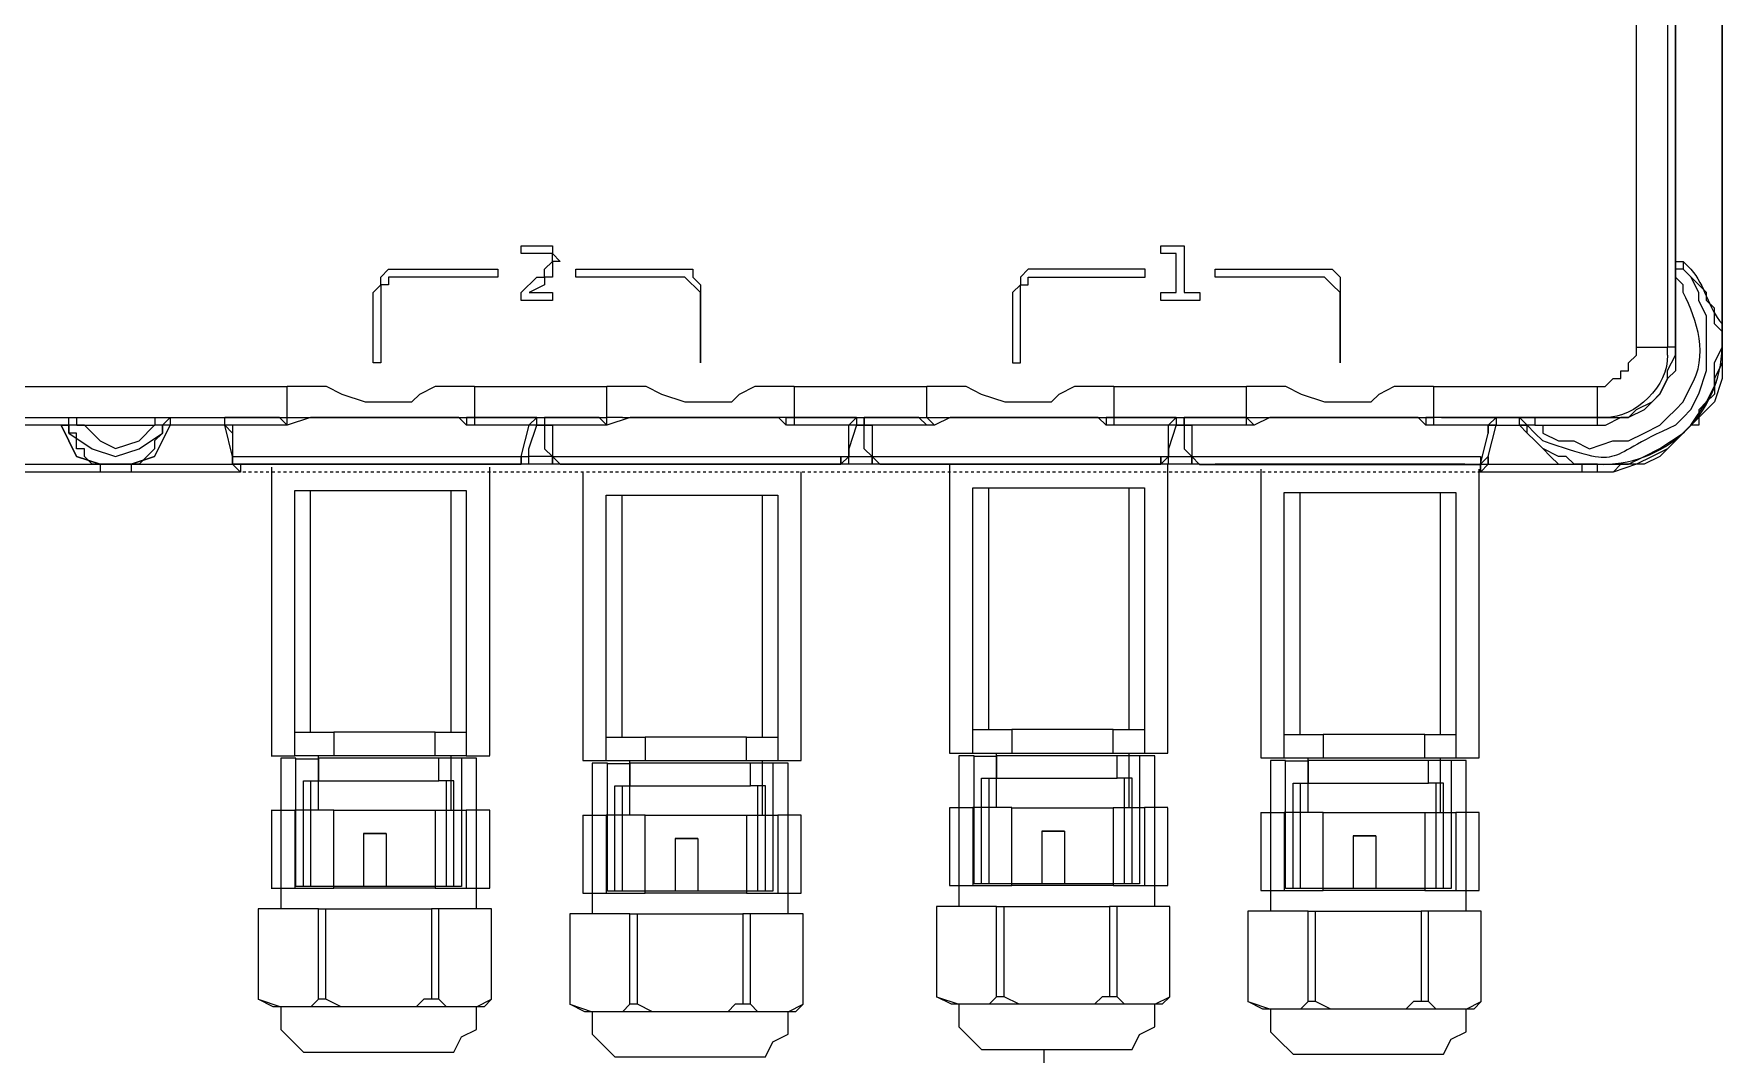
# Model space of a CAD drawing. Header units: millimetres. Extents: x 3165 to 8716, y -1118 to 2802.
# Drawn here: x 5856.6 to 5914.6, y 1588.2 to 1623.3 of the extents above; entities that cross this region are included whole.
import ezdxf

# ---------------------------------------------------------------- set-up
doc = ezdxf.new("R2010")
doc.units = ezdxf.units.MM
doc.linetypes.add('PDF_IMPORT', pattern=[1, 0.8, -0.2])
doc.layers.add('PDF_Geometry', color=7, linetype='Continuous', true_color=0x1f1916)

msp = doc.modelspace()

# ---------------------------------------------------------------- linework, layer by layer
for p, q in [((5865.597, 1598.373), (5866.381, 1598.373)), ((5876.288, 1598.206), (5877.072, 1598.206)), ((5888.876, 1598.463), (5889.66, 1598.463)), ((5899.567, 1598.296), (5900.352, 1598.296)), ((5891.29, 1554.918), (5891.29, 1588.395))]:
    msp.add_line(p, q)
at = {"layer": 'PDF_Geometry', "color": 0, "lineweight": 15}
for points in [[(5914.566, 1613.296), (5914.566, 1613.028), (5914.566, 1612.493), (5914.566, 1694.691, 0.342623), (5910.283, 1698.975), (5910.551, 1698.975)], [(5914.566, 1655.868), (5914.566, 1613.031), (5914.566, 1612.496), (5914.566, 1611.961), (5914.298, 1611.424), (5914.298, 1610.889), (5914.03, 1610.621), (5913.763, 1610.353), (5913.763, 1609.818), (5913.495, 1609.818), (5912.423, 1608.747), (5911.888, 1608.48), (5911.085, 1608.48), (5910.818, 1608.212), (5910.282, 1608.212), (5910.282, 1608.48, 0.420162), (5914.566, 1612.494), (5914.566, 1611.423), (5914.298, 1610.62), (5912.692, 1609.013), (5912.157, 1608.745), (5911.62, 1608.478), (5910.818, 1608.21), (5910.282, 1608.21)]]:
    msp.add_lwpolyline(points, format="xyb", dxfattribs=at)
for points in [[(5904.661, 1611.154), (5910.282, 1611.154), (5910.55, 1611.154), (5910.818, 1611.422), (5911.085, 1611.422), (5911.085, 1611.69), (5911.353, 1611.69), (5911.353, 1611.958), (5911.62, 1612.225), (5911.62, 1612.493), (5911.62, 1694.69)], [(5912.686, 1694.689), (5912.686, 1612.492)], [(5914.565, 1613.028), (5914.565, 1655.867)], [(5913.227, 1654.797), (5912.96, 1654.797), (5912.96, 1654.53), (5912.96, 1615.439)], [(5912.961, 1612.761), (5912.961, 1612.493), (5912.961, 1614.903), (5912.961, 1615.438), (5912.961, 1654.529), (5912.961, 1655.064), (5912.961, 1655.332)], [(5896.629, 1614.37), (5896.629, 1614.102), (5895.291, 1614.102), (5895.291, 1614.37), (5895.826, 1614.37), (5895.826, 1615.708), (5895.291, 1615.708), (5895.291, 1615.977), (5896.094, 1615.977), (5896.094, 1614.37)], [(5912.958, 1609.819), (5913.225, 1610.087), (5913.493, 1610.354), (5913.762, 1610.891), (5914.028, 1611.694), (5914.028, 1613.568), (5913.762, 1614.103), (5913.762, 1614.372), (5913.493, 1614.907), (5913.225, 1615.175), (5912.958, 1615.175), (5912.958, 1615.442), (5912.958, 1615.175), (5912.958, 1614.907)], [(5912.958, 1615.442), (5912.958, 1615.175)], [(5912.96, 1615.438), (5913.227, 1615.438)], [(5913.495, 1615.171), (5913.227, 1615.438), (5913.227, 1615.171)], [(5910.282, 1608.212), (5910.282, 1608.48), (5911.353, 1608.48), (5911.888, 1608.747), (5912.423, 1609.015), (5913.227, 1609.55), (5913.495, 1609.818), (5914.03, 1610.621), (5914.298, 1611.156), (5914.298, 1611.961), (5914.566, 1612.496), (5914.566, 1613.031), (5914.298, 1613.299), (5914.298, 1613.834), (5914.03, 1614.102), (5914.03, 1614.37), (5913.227, 1615.173)], [(5913.225, 1614.369), (5913.225, 1614.636), (5912.958, 1614.904)], [(5912.961, 1614.903), (5912.961, 1614.368)], [(5896.094, 1614.369), (5896.629, 1614.369)], [(5910.282, 1610.087), (5911.353, 1610.087), (5911.62, 1610.354), (5912.157, 1610.622), (5912.423, 1610.891), (5912.692, 1611.426), (5912.692, 1611.694), (5912.96, 1612.229), (5912.96, 1612.497), (5912.692, 1612.497)], [(5912.961, 1612.493), (5912.961, 1611.69), (5912.693, 1611.422), (5912.425, 1610.887), (5912.158, 1610.618), (5911.89, 1610.35), (5911.355, 1610.083), (5911.086, 1610.083), (5910.551, 1609.815), (5910.283, 1609.815), (5910.283, 1610.083)], [(5912.688, 1612.224), (5912.688, 1612.492), (5911.616, 1612.492)], [(5853.527, 1611.154), (5865.307, 1611.154)], [(5865.307, 1610.086), (5865.307, 1611.156), (5866.645, 1611.156), (5867.18, 1610.889), (5867.983, 1610.621), (5869.59, 1610.621), (5869.858, 1610.889), (5870.393, 1611.156), (5871.731, 1611.156), (5871.731, 1610.086)], [(5871.731, 1611.154), (5876.283, 1611.154)], [(5876.819, 1610.086), (5876.283, 1610.086), (5876.283, 1611.156), (5877.622, 1611.156), (5878.157, 1610.889), (5878.96, 1610.621), (5880.566, 1610.621), (5880.835, 1610.889), (5881.37, 1611.156), (5882.708, 1611.156), (5882.708, 1610.086), (5882.173, 1610.086), (5882.44, 1609.818), (5882.44, 1610.086), (5882.708, 1610.086)], [(5882.708, 1611.154), (5887.259, 1611.154)], [(5887.259, 1610.086), (5887.259, 1611.156), (5888.597, 1611.156), (5889.133, 1610.889), (5889.937, 1610.621), (5891.543, 1610.621), (5891.81, 1610.889), (5892.346, 1611.156), (5893.684, 1611.156), (5893.684, 1610.086)], [(5893.684, 1611.154), (5898.235, 1611.154)], [(5898.235, 1610.086), (5898.235, 1611.156), (5899.574, 1611.156), (5900.109, 1610.889), (5900.912, 1610.621), (5902.518, 1610.621), (5902.786, 1610.889), (5903.321, 1611.156), (5904.661, 1611.156), (5904.661, 1610.086)], [(5910.278, 1611.152), (5910.278, 1610.082), (5904.924, 1610.082), (5904.657, 1610.082)], [(5908.139, 1609.817), (5908.407, 1609.817), (5908.407, 1609.548), (5908.942, 1609.282), (5909.477, 1609.282), (5910.014, 1609.013), (5910.817, 1609.282), (5911.352, 1609.282), (5911.887, 1609.548), (5912.422, 1609.817), (5912.69, 1610.085), (5912.958, 1610.352), (5913.225, 1610.62), (5913.493, 1611.155)], [(5853.523, 1610.083), (5853.791, 1610.083), (5865.035, 1610.083), (5865.303, 1610.083)], [(5855.669, 1610.085), (5857.811, 1610.085), (5858.078, 1610.085), (5858.346, 1610.085)], [(5857.813, 1609.817), (5857.544, 1609.817), (5855.67, 1609.817), (5855.67, 1610.085)], [(5858.078, 1609.817), (5857.811, 1609.817), (5857.811, 1609.548), (5858.614, 1609.013), (5859.416, 1608.745), (5860.22, 1609.013), (5861.023, 1609.548), (5860.756, 1609.282), (5860.756, 1609.013), (5860.488, 1608.745), (5860.22, 1608.478), (5858.614, 1608.478), (5858.346, 1608.745), (5858.346, 1609.013), (5858.078, 1609.013), (5858.078, 1609.548), (5857.811, 1609.548), (5857.811, 1609.817), (5857.543, 1609.817), (5857.811, 1609.817), (5857.811, 1610.085)], [(5857.543, 1609.817), (5858.078, 1608.745), (5858.881, 1608.478), (5858.078, 1608.745), (5857.543, 1609.817), (5858.078, 1608.745), (5858.881, 1608.478), (5858.078, 1608.745), (5857.543, 1609.817), (5858.078, 1608.745), (5858.881, 1608.478), (5858.078, 1608.745), (5857.543, 1609.817), (5858.078, 1608.745), (5858.881, 1608.478), (5858.078, 1608.745), (5857.543, 1609.817), (5858.078, 1608.745), (5858.881, 1608.478), (5858.078, 1608.745), (5857.543, 1609.817), (5858.078, 1608.745), (5858.881, 1608.478), (5858.078, 1608.745), (5857.543, 1609.817), (5858.078, 1608.745), (5858.881, 1608.478), (5858.078, 1608.745), (5857.543, 1609.817), (5858.078, 1608.745), (5858.881, 1608.478), (5858.078, 1608.745), (5857.543, 1609.817), (5858.078, 1608.745), (5858.881, 1608.478), (5858.078, 1608.745), (5857.543, 1609.817), (5858.078, 1608.745), (5858.881, 1608.478), (5858.078, 1608.745), (5857.543, 1609.817), (5858.078, 1608.745), (5858.881, 1608.478), (5859.953, 1608.478), (5860.756, 1608.745), (5861.291, 1609.817), (5860.756, 1608.745), (5859.953, 1608.478), (5860.756, 1608.745), (5861.291, 1609.817), (5860.756, 1608.745), (5859.953, 1608.478), (5860.756, 1608.745), (5861.291, 1609.817), (5860.756, 1608.745), (5859.953, 1608.478), (5860.756, 1608.745), (5861.291, 1609.817), (5860.756, 1608.745), (5859.953, 1608.478), (5860.756, 1608.745), (5861.291, 1609.817), (5860.756, 1608.745), (5859.953, 1608.478), (5860.756, 1608.745), (5861.291, 1609.817), (5860.756, 1608.745), (5859.953, 1608.478), (5860.756, 1608.745), (5861.291, 1609.817), (5860.756, 1608.745), (5859.953, 1608.478), (5860.756, 1608.745), (5861.291, 1609.817), (5860.756, 1608.745), (5859.953, 1608.478), (5860.756, 1608.745), (5861.291, 1609.817), (5860.756, 1608.745), (5859.953, 1608.478), (5860.756, 1608.745), (5861.291, 1609.817), (5860.756, 1608.745), (5859.953, 1608.478), (5860.756, 1608.745), (5861.291, 1609.817), (5861.023, 1609.817), (5861.023, 1609.548), (5861.023, 1609.817), (5860.756, 1609.817)], [(5858.346, 1609.819), (5858.078, 1609.819), (5857.811, 1609.819), (5857.811, 1610.087)], [(5858.617, 1609.814), (5858.349, 1609.814), (5858.081, 1609.814), (5858.081, 1610.082)], [(5858.346, 1609.818), (5858.881, 1609.283), (5859.416, 1609.015), (5860.22, 1609.283), (5860.756, 1609.818)], [(5860.759, 1610.082), (5860.759, 1609.814), (5860.222, 1609.814)], [(5860.488, 1610.085), (5860.756, 1610.085)], [(5861.291, 1610.087), (5861.023, 1609.819), (5860.756, 1609.819)], [(5860.756, 1610.085), (5861.291, 1610.085)], [(5861.292, 1610.085), (5861.292, 1609.817), (5861.024, 1609.817)], [(5861.291, 1610.085), (5863.165, 1610.085)], [(5863.434, 1609.548), (5863.167, 1609.817), (5861.292, 1609.817)], [(5865.039, 1610.085), (5863.165, 1610.085)], [(5865.039, 1610.085), (5863.165, 1610.085)], [(5865.039, 1610.085), (5863.165, 1610.085)], [(5865.039, 1610.085), (5863.165, 1610.085)], [(5865.039, 1610.085), (5863.165, 1610.085)], [(5865.039, 1610.085), (5863.165, 1610.085)], [(5865.039, 1610.085), (5863.165, 1610.085)], [(5865.039, 1610.085), (5863.165, 1610.085)], [(5865.039, 1610.085), (5863.165, 1610.085)], [(5865.039, 1610.085), (5863.165, 1610.085)], [(5865.039, 1610.085), (5863.165, 1610.085)], [(5865.039, 1610.085), (5863.165, 1610.085)], [(5865.039, 1610.085), (5863.165, 1610.085)], [(5865.039, 1610.085), (5863.165, 1610.085)], [(5865.039, 1610.085), (5863.165, 1610.085)], [(5865.039, 1610.085), (5863.165, 1610.085)], [(5865.039, 1610.085), (5863.165, 1610.085)], [(5863.701, 1608.478), (5863.432, 1608.478), (5863.701, 1608.478), (5863.432, 1608.478), (5863.701, 1608.478), (5863.432, 1608.478), (5863.701, 1608.478), (5863.432, 1608.478), (5863.701, 1608.478), (5863.432, 1608.478), (5863.701, 1608.478), (5863.432, 1608.478), (5863.701, 1608.478), (5863.432, 1608.478), (5863.701, 1608.478), (5863.432, 1608.478), (5863.701, 1608.478), (5863.432, 1608.478), (5863.701, 1608.478), (5863.432, 1608.478), (5863.701, 1608.478), (5863.432, 1608.478), (5863.432, 1608.745), (5863.165, 1609.817)], [(5863.434, 1609.817), (5863.167, 1609.817), (5863.167, 1610.085)], [(5863.435, 1609.817), (5863.168, 1609.817), (5863.168, 1610.085)], [(5865.308, 1609.818), (5863.434, 1609.818), (5863.434, 1609.55), (5863.434, 1608.48), (5863.434, 1608.747), (5863.702, 1608.747)], [(5865.307, 1609.818), (5865.039, 1610.086)], [(5866.11, 1610.086), (5865.307, 1609.818), (5865.307, 1610.086), (5865.842, 1610.086)], [(5873.072, 1608.747), (5873.339, 1608.747), (5873.607, 1609.818), (5871.732, 1609.818), (5871.466, 1609.818)], [(5871.73, 1610.082), (5871.998, 1610.082), (5876.014, 1610.082), (5876.282, 1610.082)], [(5871.999, 1610.086), (5871.731, 1610.086), (5871.731, 1609.818)], [(5873.874, 1610.085), (5871.999, 1610.085)], [(5873.874, 1610.085), (5871.999, 1610.085)], [(5873.874, 1610.085), (5871.999, 1610.085)], [(5873.874, 1610.085), (5871.999, 1610.085)], [(5873.874, 1610.085), (5871.999, 1610.085)], [(5873.874, 1610.085), (5871.999, 1610.085)], [(5873.874, 1610.085), (5871.999, 1610.085)], [(5873.874, 1610.085), (5871.999, 1610.085)], [(5873.874, 1610.085), (5871.999, 1610.085)], [(5873.874, 1610.085), (5871.999, 1610.085)], [(5873.874, 1610.085), (5871.999, 1610.085)], [(5873.874, 1610.085), (5871.999, 1610.085)], [(5873.874, 1610.085), (5871.999, 1610.085)], [(5873.874, 1610.085), (5871.999, 1610.085)], [(5873.874, 1610.085), (5871.999, 1610.085)], [(5873.874, 1610.085), (5871.999, 1610.085)], [(5873.874, 1610.085), (5871.999, 1610.085)], [(5873.874, 1610.085), (5873.606, 1609.817)], [(5873.874, 1609.817), (5873.606, 1609.817)], [(5873.874, 1609.817), (5873.606, 1609.817)], [(5876.015, 1610.085), (5874.141, 1610.085), (5876.015, 1610.085), (5874.141, 1610.085), (5876.015, 1610.085), (5874.141, 1610.085), (5876.015, 1610.085), (5874.141, 1610.085), (5876.015, 1610.085), (5874.141, 1610.085), (5876.015, 1610.085), (5874.141, 1610.085), (5876.015, 1610.085), (5874.141, 1610.085), (5876.015, 1610.085), (5874.141, 1610.085), (5876.015, 1610.085), (5874.141, 1610.085), (5876.015, 1610.085), (5874.141, 1610.085), (5876.015, 1610.085), (5874.141, 1610.085), (5874.141, 1609.817), (5874.409, 1609.817), (5874.141, 1609.817), (5873.874, 1609.817), (5874.141, 1609.817), (5874.409, 1609.817)], [(5876.285, 1609.818), (5874.41, 1609.818), (5874.41, 1608.747), (5874.678, 1608.747)], [(5876.283, 1609.818), (5876.015, 1610.086)], [(5877.085, 1610.086), (5876.283, 1609.818), (5876.283, 1610.086)], [(5884.047, 1608.747), (5884.315, 1608.747), (5884.584, 1608.747), (5884.584, 1609.818), (5882.709, 1609.818), (5882.441, 1609.818)], [(5882.704, 1610.082), (5882.972, 1610.082), (5886.988, 1610.082), (5887.255, 1610.082)], [(5882.975, 1610.086), (5882.706, 1610.086), (5882.706, 1609.818)], [(5884.849, 1610.085), (5882.976, 1610.085)], [(5884.849, 1610.085), (5882.976, 1610.085)], [(5884.849, 1610.085), (5882.976, 1610.085)], [(5884.849, 1610.085), (5882.976, 1610.085)], [(5884.849, 1610.085), (5882.976, 1610.085)], [(5884.849, 1610.085), (5882.976, 1610.085)], [(5884.849, 1610.085), (5882.976, 1610.085)], [(5884.849, 1610.085), (5882.976, 1610.085)], [(5884.849, 1610.085), (5882.976, 1610.085)], [(5884.849, 1610.085), (5882.976, 1610.085)], [(5884.849, 1610.085), (5882.976, 1610.085)], [(5884.849, 1610.085), (5882.976, 1610.085)], [(5884.849, 1610.085), (5882.976, 1610.085)], [(5884.849, 1610.085), (5884.582, 1609.817)], [(5884.849, 1609.817), (5884.582, 1609.817)], [(5884.849, 1609.817), (5884.582, 1609.817)], [(5884.849, 1609.817), (5884.582, 1609.013), (5884.582, 1608.745)], [(5884.849, 1610.085), (5885.117, 1610.085)], [(5885.386, 1608.745), (5885.117, 1609.013), (5885.117, 1609.817), (5885.386, 1609.817), (5885.117, 1609.817), (5885.117, 1610.085), (5885.117, 1609.817), (5884.849, 1609.817), (5885.117, 1609.817), (5885.386, 1609.817)], [(5884.849, 1610.085), (5884.849, 1609.817)], [(5886.992, 1610.085), (5885.117, 1610.085)], [(5886.992, 1610.085), (5885.117, 1610.085)], [(5886.992, 1610.085), (5885.117, 1610.085)], [(5886.992, 1610.085), (5885.117, 1610.085)], [(5886.992, 1610.085), (5885.117, 1610.085)], [(5886.992, 1610.085), (5885.117, 1610.085)], [(5886.992, 1610.085), (5885.117, 1610.085)], [(5886.992, 1610.085), (5885.117, 1610.085)], [(5886.992, 1610.085), (5885.117, 1610.085)], [(5886.992, 1610.085), (5885.117, 1610.085)], [(5886.992, 1610.085), (5885.117, 1610.085)], [(5886.992, 1610.085), (5885.117, 1610.085)], [(5886.992, 1610.085), (5885.117, 1610.085)], [(5886.992, 1610.085), (5885.117, 1610.085)], [(5886.992, 1610.085), (5885.117, 1610.085)], [(5886.992, 1610.085), (5885.117, 1610.085)], [(5886.992, 1610.085), (5885.117, 1610.085)], [(5887.528, 1609.818), (5887.26, 1609.818), (5885.387, 1609.818), (5885.387, 1608.747), (5885.654, 1608.747)], [(5887.259, 1609.818), (5886.992, 1610.086)], [(5888.062, 1610.086), (5887.527, 1609.818), (5887.259, 1610.086), (5887.795, 1610.086)], [(5895.024, 1608.747), (5895.292, 1608.747), (5895.559, 1608.747), (5895.559, 1609.818), (5893.686, 1609.818), (5893.417, 1609.818)], [(5893.682, 1610.082), (5893.949, 1610.082), (5897.965, 1610.082), (5898.233, 1610.082)], [(5893.95, 1610.086), (5893.683, 1610.086), (5893.683, 1609.818)], [(5895.826, 1610.085), (5893.951, 1610.085)], [(5895.826, 1610.085), (5893.951, 1610.085)], [(5895.826, 1610.085), (5893.951, 1610.085)], [(5895.826, 1610.085), (5893.951, 1610.085)], [(5895.826, 1610.085), (5893.951, 1610.085)], [(5895.826, 1610.085), (5893.951, 1610.085)], [(5895.826, 1610.085), (5893.951, 1610.085)], [(5895.826, 1610.085), (5893.951, 1610.085)], [(5895.826, 1610.085), (5893.951, 1610.085)], [(5895.826, 1610.085), (5893.951, 1610.085)], [(5895.826, 1610.085), (5893.951, 1610.085)], [(5895.826, 1610.085), (5893.951, 1610.085)], [(5895.826, 1610.085), (5893.951, 1610.085)], [(5895.826, 1610.085), (5893.951, 1610.085)], [(5895.826, 1610.085), (5893.951, 1610.085)], [(5895.826, 1610.085), (5893.951, 1610.085)], [(5895.826, 1610.085), (5893.951, 1610.085)], [(5895.826, 1610.085), (5895.558, 1609.817)], [(5895.826, 1609.817), (5895.558, 1609.817)], [(5895.826, 1609.817), (5895.558, 1609.817)], [(5895.826, 1609.817), (5895.558, 1609.013), (5895.558, 1608.745)], [(5895.826, 1610.085), (5896.094, 1610.085)], [(5896.361, 1609.817), (5896.094, 1609.817), (5896.361, 1609.817), (5896.094, 1609.817), (5896.094, 1610.085), (5896.094, 1609.817), (5895.826, 1609.817), (5896.094, 1609.817), (5896.094, 1609.013), (5896.361, 1608.745), (5896.361, 1608.478), (5896.361, 1608.745), (5896.361, 1608.478)], [(5895.826, 1610.085), (5895.826, 1609.817)], [(5897.967, 1610.085), (5896.094, 1610.085)], [(5897.967, 1610.085), (5896.094, 1610.085)], [(5897.967, 1610.085), (5896.094, 1610.085)], [(5897.967, 1610.085), (5896.094, 1610.085)], [(5897.967, 1610.085), (5896.094, 1610.085)], [(5897.967, 1610.085), (5896.094, 1610.085)], [(5897.967, 1610.085), (5896.094, 1610.085)], [(5897.967, 1610.085), (5896.094, 1610.085)], [(5897.967, 1610.085), (5896.094, 1610.085)], [(5897.967, 1610.085), (5896.094, 1610.085)], [(5897.967, 1610.085), (5896.094, 1610.085)], [(5897.967, 1610.085), (5896.094, 1610.085)], [(5897.967, 1610.085), (5896.094, 1610.085)], [(5897.967, 1610.085), (5896.094, 1610.085)], [(5897.967, 1610.085), (5896.094, 1610.085)], [(5897.967, 1610.085), (5896.094, 1610.085)], [(5897.967, 1610.085), (5896.094, 1610.085)], [(5898.505, 1609.818), (5898.237, 1609.818), (5896.362, 1609.818), (5896.362, 1608.747), (5896.63, 1608.747)], [(5898.235, 1609.818), (5898.235, 1610.086), (5897.967, 1610.086)], [(5899.039, 1610.086), (5898.504, 1609.818), (5898.235, 1610.086), (5898.77, 1610.086)], [(5906, 1608.747), (5906.267, 1608.747), (5906.267, 1608.48), (5906.535, 1609.55), (5906.535, 1609.818), (5904.662, 1609.818), (5904.394, 1609.818)], [(5904.926, 1610.086), (5904.66, 1610.086), (5904.66, 1609.818)], [(5904.928, 1610.089), (5906.802, 1610.089), (5904.928, 1610.089), (5906.802, 1610.089), (5904.928, 1610.089), (5906.802, 1610.089), (5904.928, 1610.089), (5906.802, 1610.089), (5904.928, 1610.089), (5906.802, 1610.089), (5904.928, 1610.089), (5906.802, 1610.089), (5904.928, 1610.089), (5906.802, 1610.089), (5904.928, 1610.089), (5906.802, 1610.089), (5904.928, 1610.089), (5906.802, 1610.089), (5904.928, 1610.089), (5906.802, 1610.089), (5904.928, 1610.089), (5906.802, 1610.089), (5907.606, 1610.089), (5908.141, 1610.089), (5910.282, 1610.089)], [(5906.802, 1610.085), (5906.534, 1609.817), (5906.802, 1609.817), (5906.534, 1609.817), (5906.534, 1609.548)], [(5906.534, 1608.478), (5906.534, 1608.745), (5906.802, 1609.817)], [(5906.804, 1610.085), (5906.804, 1609.817), (5907.607, 1609.817), (5907.607, 1610.085)], [(5907.871, 1609.819), (5907.604, 1610.087)], [(5907.604, 1609.819), (5907.871, 1609.819), (5907.604, 1609.819)], [(5908.139, 1609.819), (5907.871, 1609.819), (5908.139, 1609.551), (5908.407, 1609.284)], [(5910.283, 1609.815), (5908.142, 1609.815), (5908.142, 1610.083)], [(5910.546, 1610.082), (5910.278, 1610.082)], [(5863.699, 1608.478), (5863.699, 1608.21), (5859.951, 1608.21), (5858.88, 1608.21), (5855.132, 1608.21), (5855.132, 1608.478)], [(5855.67, 1608.745), (5855.403, 1608.478), (5858.883, 1608.478)], [(5858.883, 1608.48), (5858.883, 1608.212)], [(5859.953, 1608.478), (5863.432, 1608.478)], [(5859.954, 1608.48), (5859.954, 1608.212)], [(5863.432, 1608.745), (5863.432, 1608.478)], [(5863.432, 1608.745), (5863.432, 1608.478)], [(5863.432, 1608.745), (5863.432, 1608.478)], [(5863.432, 1608.745), (5863.432, 1608.478)], [(5863.432, 1608.745), (5863.432, 1608.478)], [(5863.432, 1608.745), (5863.432, 1608.478)], [(5863.432, 1608.745), (5863.432, 1608.478)], [(5863.432, 1608.745), (5863.432, 1608.478)], [(5863.432, 1608.745), (5863.432, 1608.478)], [(5863.432, 1608.745), (5863.432, 1608.478)], [(5863.432, 1608.745), (5863.432, 1608.478)], [(5863.432, 1608.745), (5863.432, 1608.478)], [(5863.432, 1608.745), (5863.432, 1608.478)], [(5863.432, 1608.745), (5863.432, 1608.478)], [(5863.432, 1608.745), (5863.432, 1608.478)], [(5863.432, 1608.745), (5863.432, 1608.478)], [(5863.432, 1608.745), (5863.432, 1608.478)], [(5863.432, 1608.745), (5863.432, 1608.478)], [(5863.432, 1608.745), (5863.432, 1608.478)], [(5863.432, 1608.745), (5863.432, 1608.478)], [(5863.432, 1608.478), (5863.701, 1608.478)], [(5863.432, 1608.478), (5863.701, 1608.478), (5863.701, 1608.21)], [(5863.434, 1608.478), (5863.434, 1608.745)], [(5863.702, 1608.212), (5863.434, 1608.48)], [(5873.338, 1608.478), (5863.701, 1608.478)], [(5873.338, 1608.478), (5863.701, 1608.478)], [(5873.338, 1608.478), (5863.701, 1608.478)], [(5873.338, 1608.478), (5863.701, 1608.478)], [(5873.338, 1608.478), (5863.701, 1608.478)], [(5873.338, 1608.478), (5863.701, 1608.478)], [(5873.338, 1608.478), (5863.701, 1608.478)], [(5873.338, 1608.478), (5863.701, 1608.478)], [(5873.338, 1608.478), (5863.701, 1608.478)], [(5873.338, 1608.478), (5863.701, 1608.478)], [(5873.338, 1608.478), (5863.701, 1608.478)], [(5873.338, 1608.478), (5863.701, 1608.478)], [(5873.338, 1608.478), (5863.701, 1608.478)], [(5873.338, 1608.478), (5863.701, 1608.478)], [(5873.338, 1608.478), (5863.701, 1608.478)], [(5873.338, 1608.478), (5863.701, 1608.478)], [(5873.338, 1608.478), (5863.701, 1608.478)], [(5864.236, 1608.478), (5864.771, 1608.478)], [(5864.236, 1608.478), (5864.771, 1608.478)], [(5864.236, 1608.478), (5864.771, 1608.478)], [(5864.236, 1608.478), (5864.771, 1608.478)], [(5864.236, 1608.478), (5864.771, 1608.478)], [(5864.236, 1608.478), (5864.771, 1608.478)], [(5864.236, 1608.478), (5864.771, 1608.478)], [(5864.236, 1608.478), (5864.771, 1608.478)], [(5864.236, 1608.478), (5864.771, 1608.478)], [(5864.236, 1608.478), (5864.771, 1608.478)], [(5864.236, 1608.478), (5864.771, 1608.478)], [(5864.236, 1608.478), (5864.771, 1608.478)], [(5864.236, 1608.478), (5864.771, 1608.478)], [(5864.236, 1608.478), (5864.771, 1608.478)], [(5864.236, 1608.478), (5864.771, 1608.478)], [(5864.236, 1608.478), (5864.771, 1608.478)], [(5864.236, 1608.478), (5864.771, 1608.478)], [(5872.803, 1608.478), (5864.236, 1608.478)], [(5872.803, 1608.478), (5864.236, 1608.478)], [(5872.803, 1608.478), (5864.236, 1608.478)], [(5872.803, 1608.478), (5864.236, 1608.478)], [(5872.803, 1608.478), (5864.236, 1608.478)], [(5872.803, 1608.478), (5864.236, 1608.478)], [(5872.803, 1608.478), (5864.236, 1608.478)], [(5872.803, 1608.478), (5864.236, 1608.478)], [(5872.803, 1608.478), (5864.236, 1608.478)], [(5872.803, 1608.478), (5864.236, 1608.478)], [(5872.803, 1608.478), (5864.236, 1608.478)], [(5872.803, 1608.478), (5864.236, 1608.478)], [(5872.803, 1608.478), (5864.236, 1608.478)], [(5872.803, 1608.478), (5864.236, 1608.478)], [(5872.803, 1608.478), (5864.236, 1608.478)], [(5872.803, 1608.478), (5864.236, 1608.478)], [(5872.803, 1608.478), (5864.236, 1608.478)], [(5872.803, 1608.478), (5864.236, 1608.478)], [(5872.803, 1608.478), (5864.236, 1608.478)], [(5872.803, 1608.478), (5864.236, 1608.478)], [(5872.803, 1608.478), (5864.236, 1608.478)], [(5872.268, 1608.478), (5872.803, 1608.478)], [(5872.268, 1608.478), (5872.803, 1608.478)], [(5872.268, 1608.478), (5872.803, 1608.478)], [(5872.268, 1608.478), (5872.803, 1608.478)], [(5872.268, 1608.478), (5872.803, 1608.478)], [(5872.268, 1608.478), (5872.803, 1608.478)], [(5872.268, 1608.478), (5872.803, 1608.478)], [(5872.268, 1608.478), (5872.803, 1608.478)], [(5872.268, 1608.478), (5872.803, 1608.478)], [(5872.268, 1608.478), (5872.803, 1608.478)], [(5872.268, 1608.478), (5872.803, 1608.478)], [(5872.268, 1608.478), (5872.803, 1608.478)], [(5872.268, 1608.478), (5872.803, 1608.478)], [(5872.268, 1608.478), (5872.803, 1608.478)], [(5872.268, 1608.478), (5872.803, 1608.478)], [(5872.268, 1608.478), (5872.803, 1608.478)], [(5872.268, 1608.478), (5872.803, 1608.478)], [(5872.268, 1608.478), (5872.803, 1608.478)], [(5872.268, 1608.478), (5872.803, 1608.478)], [(5872.268, 1608.478), (5872.803, 1608.478)], [(5872.268, 1608.478), (5872.803, 1608.478)], [(5874.676, 1608.478), (5874.408, 1608.478), (5873.604, 1608.478), (5873.336, 1608.478)], [(5873.338, 1608.478), (5873.338, 1608.745)], [(5873.338, 1608.745), (5873.338, 1608.478), (5873.338, 1608.745), (5873.606, 1608.745)], [(5873.606, 1608.478), (5873.606, 1608.745)], [(5874.409, 1608.745), (5874.677, 1608.478)], [(5874.409, 1608.478), (5874.409, 1608.745), (5874.409, 1608.478), (5874.409, 1608.745)], [(5884.314, 1608.478), (5874.677, 1608.478)], [(5884.314, 1608.478), (5874.677, 1608.478)], [(5884.314, 1608.478), (5874.677, 1608.478)], [(5884.314, 1608.478), (5874.677, 1608.478)], [(5884.314, 1608.478), (5874.677, 1608.478)], [(5884.314, 1608.478), (5874.677, 1608.478)], [(5884.314, 1608.478), (5874.677, 1608.478)], [(5884.314, 1608.478), (5874.677, 1608.478)], [(5884.314, 1608.478), (5874.677, 1608.478)], [(5884.314, 1608.478), (5874.677, 1608.478)], [(5884.314, 1608.478), (5874.677, 1608.478)], [(5884.314, 1608.478), (5874.677, 1608.478)], [(5884.314, 1608.478), (5874.677, 1608.478)], [(5884.314, 1608.478), (5874.677, 1608.478)], [(5884.314, 1608.478), (5874.677, 1608.478)], [(5884.314, 1608.478), (5874.677, 1608.478)], [(5884.314, 1608.478), (5874.677, 1608.478)], [(5885.651, 1608.478), (5885.384, 1608.478), (5884.581, 1608.478), (5884.313, 1608.478)], [(5884.314, 1608.478), (5884.314, 1608.745)], [(5884.314, 1608.745), (5884.314, 1608.478), (5884.582, 1608.745)], [(5884.582, 1608.478), (5884.582, 1608.745)], [(5884.584, 1608.745), (5885.387, 1608.745)], [(5885.386, 1608.745), (5885.652, 1608.478)], [(5885.386, 1608.478), (5885.386, 1608.745), (5885.386, 1608.478), (5885.386, 1608.745)], [(5895.291, 1608.478), (5885.652, 1608.478)], [(5895.291, 1608.478), (5885.652, 1608.478)], [(5895.291, 1608.478), (5885.652, 1608.478)], [(5895.291, 1608.478), (5885.652, 1608.478)], [(5895.291, 1608.478), (5885.652, 1608.478)], [(5895.291, 1608.478), (5885.652, 1608.478)], [(5895.291, 1608.478), (5885.652, 1608.478)], [(5895.291, 1608.478), (5885.652, 1608.478)], [(5895.291, 1608.478), (5885.652, 1608.478)], [(5895.291, 1608.478), (5885.652, 1608.478)], [(5895.291, 1608.478), (5885.652, 1608.478)], [(5895.291, 1608.478), (5885.652, 1608.478)], [(5895.291, 1608.478), (5885.652, 1608.478)], [(5895.291, 1608.478), (5885.652, 1608.478)], [(5895.291, 1608.478), (5885.652, 1608.478)], [(5895.291, 1608.478), (5885.652, 1608.478)], [(5895.291, 1608.478), (5885.652, 1608.478)], [(5888.042, 1608.474), (5888.042, 1598.568)], [(5896.628, 1608.478), (5896.359, 1608.478), (5895.556, 1608.478), (5895.289, 1608.478)], [(5895.291, 1608.478), (5895.291, 1608.745)], [(5895.291, 1608.745), (5895.291, 1608.478), (5895.558, 1608.745)], [(5895.537, 1598.568), (5895.537, 1608.474)], [(5895.558, 1608.478), (5895.558, 1608.745)], [(5895.558, 1608.745), (5896.361, 1608.745)], [(5896.355, 1608.744), (5896.624, 1608.477)], [(5906.261, 1608.477), (5896.624, 1608.477)], [(5906.261, 1608.477), (5896.624, 1608.477)], [(5906.261, 1608.477), (5896.624, 1608.477)], [(5906.261, 1608.477), (5896.624, 1608.477)], [(5906.261, 1608.477), (5896.624, 1608.477)], [(5906.261, 1608.477), (5896.624, 1608.477)], [(5906.261, 1608.477), (5896.624, 1608.477)], [(5906.261, 1608.477), (5896.624, 1608.477)], [(5906.261, 1608.477), (5896.624, 1608.477)], [(5906.261, 1608.477), (5896.624, 1608.477)], [(5906.261, 1608.477), (5896.624, 1608.477)], [(5906.261, 1608.477), (5896.624, 1608.477)], [(5906.261, 1608.477), (5896.624, 1608.477)], [(5906.261, 1608.477), (5896.624, 1608.477)], [(5906.261, 1608.477), (5896.624, 1608.477)], [(5906.261, 1608.477), (5896.624, 1608.477)], [(5906.261, 1608.477), (5896.624, 1608.477)], [(5897.163, 1608.478), (5897.699, 1608.478)], [(5897.163, 1608.478), (5897.699, 1608.478)], [(5897.163, 1608.478), (5897.699, 1608.478)], [(5897.163, 1608.478), (5897.699, 1608.478)], [(5897.163, 1608.478), (5897.699, 1608.478)], [(5897.163, 1608.478), (5897.699, 1608.478)], [(5897.163, 1608.478), (5897.699, 1608.478)], [(5897.163, 1608.478), (5897.699, 1608.478)], [(5897.163, 1608.478), (5897.699, 1608.478)], [(5897.163, 1608.478), (5897.699, 1608.478)], [(5897.163, 1608.478), (5897.699, 1608.478)], [(5897.163, 1608.478), (5897.699, 1608.478)], [(5897.163, 1608.478), (5897.699, 1608.478)], [(5897.163, 1608.478), (5897.699, 1608.478)], [(5897.163, 1608.478), (5897.699, 1608.478)], [(5897.163, 1608.478), (5897.699, 1608.478)], [(5897.163, 1608.478), (5897.699, 1608.478)], [(5905.73, 1608.478), (5897.163, 1608.478)], [(5905.73, 1608.478), (5897.163, 1608.478)], [(5905.73, 1608.478), (5897.163, 1608.478)], [(5905.73, 1608.478), (5897.163, 1608.478)], [(5905.73, 1608.478), (5897.163, 1608.478)], [(5905.73, 1608.478), (5897.163, 1608.478)], [(5905.73, 1608.478), (5897.163, 1608.478)], [(5905.73, 1608.478), (5897.163, 1608.478)], [(5905.73, 1608.478), (5897.163, 1608.478)], [(5905.73, 1608.478), (5897.163, 1608.478)], [(5905.73, 1608.478), (5897.163, 1608.478)], [(5905.73, 1608.478), (5897.163, 1608.478)], [(5905.731, 1608.478), (5897.164, 1608.478)], [(5905.731, 1608.478), (5897.164, 1608.478)], [(5905.731, 1608.478), (5897.164, 1608.478)], [(5905.731, 1608.478), (5897.164, 1608.478)], [(5905.731, 1608.478), (5897.164, 1608.478)], [(5905.196, 1608.478), (5905.731, 1608.478)], [(5905.196, 1608.478), (5905.731, 1608.478)], [(5905.196, 1608.478), (5905.731, 1608.478)], [(5905.196, 1608.478), (5905.731, 1608.478)], [(5905.196, 1608.478), (5905.731, 1608.478)], [(5905.196, 1608.478), (5905.731, 1608.478)], [(5905.196, 1608.478), (5905.731, 1608.478)], [(5905.196, 1608.478), (5905.731, 1608.478)], [(5905.196, 1608.478), (5905.731, 1608.478)], [(5905.196, 1608.478), (5905.731, 1608.478)], [(5905.196, 1608.478), (5905.731, 1608.478)], [(5905.196, 1608.478), (5905.731, 1608.478)], [(5905.196, 1608.478), (5905.731, 1608.478)], [(5905.196, 1608.478), (5905.731, 1608.478)], [(5905.196, 1608.478), (5905.731, 1608.478)], [(5905.196, 1608.478), (5905.731, 1608.478)], [(5905.196, 1608.478), (5905.731, 1608.478)], [(5905.196, 1608.478), (5905.731, 1608.478)], [(5905.196, 1608.478), (5905.731, 1608.478)], [(5905.196, 1608.478), (5905.731, 1608.478)], [(5905.196, 1608.478), (5905.731, 1608.478)], [(5906.265, 1608.478), (5906.533, 1608.478), (5906.533, 1608.745), (5906.533, 1608.478), (5906.533, 1608.745), (5906.533, 1608.478), (5906.533, 1608.745), (5906.533, 1608.478), (5906.533, 1608.745), (5906.533, 1608.478), (5906.533, 1608.745), (5906.533, 1608.478), (5906.533, 1608.745), (5906.533, 1608.478), (5906.533, 1608.745), (5906.533, 1608.478), (5906.533, 1608.745), (5906.533, 1608.478), (5906.533, 1608.745), (5906.533, 1608.478), (5909.746, 1608.478)], [(5910.281, 1608.21), (5909.746, 1608.21), (5906.265, 1608.21), (5906.265, 1608.478), (5906.265, 1608.21)], [(5906.534, 1608.745), (5906.266, 1608.478)], [(5906.534, 1608.48), (5906.266, 1608.212)], [(5909.747, 1608.48), (5909.747, 1608.212)], [(5864.763, 1608.384), (5864.763, 1598.478)], [(5872.258, 1598.478), (5872.258, 1608.384)], [(5875.454, 1608.218), (5875.454, 1598.311)], [(5882.95, 1598.311), (5882.95, 1608.218)], [(5898.733, 1608.308), (5898.733, 1598.401)], [(5906.229, 1598.401), (5906.229, 1608.308)], [(5864.761, 1598.477), (5865.564, 1598.477), (5865.564, 1599.28), (5865.564, 1607.581), (5871.454, 1607.581), (5871.454, 1599.28), (5871.454, 1598.477), (5872.257, 1598.477)], [(5866.099, 1607.583), (5866.099, 1599.281)], [(5870.919, 1607.583), (5870.919, 1599.281)], [(5875.453, 1598.31), (5876.256, 1598.31), (5876.256, 1599.113), (5876.256, 1607.415), (5882.145, 1607.415), (5882.145, 1599.113), (5882.145, 1598.31), (5882.948, 1598.31)], [(5876.791, 1607.416), (5876.791, 1599.115)], [(5881.61, 1607.416), (5881.61, 1599.115)], [(5888.041, 1598.566), (5888.844, 1598.566), (5888.844, 1599.37), (5888.844, 1607.671), (5894.733, 1607.671), (5894.733, 1599.37), (5894.733, 1598.566), (5895.536, 1598.566)], [(5889.379, 1607.672), (5889.379, 1599.371)], [(5894.198, 1607.672), (5894.198, 1599.371)], [(5898.732, 1598.4), (5899.535, 1598.4), (5899.535, 1599.203), (5899.535, 1607.505), (5905.424, 1607.505), (5905.424, 1599.203), (5905.424, 1598.4), (5906.228, 1598.4)], [(5900.07, 1607.506), (5900.07, 1599.204)], [(5904.889, 1607.506), (5904.889, 1599.204)], [(5865.564, 1599.282), (5866.903, 1599.282)], [(5870.384, 1599.282), (5871.454, 1599.282)], [(5888.844, 1599.372), (5890.182, 1599.372)], [(5893.663, 1599.372), (5894.733, 1599.372)], [(5899.535, 1599.206), (5900.873, 1599.206)], [(5904.354, 1599.206), (5905.424, 1599.206)], [(5876.256, 1599.116), (5877.594, 1599.116)], [(5881.075, 1599.116), (5882.145, 1599.116)], [(5888.844, 1598.569), (5890.182, 1598.569)], [(5889.647, 1598.568), (5889.647, 1596.693)], [(5893.663, 1598.569), (5894.733, 1598.569)], [(5894.198, 1598.568), (5894.198, 1596.693)], [(5871.806, 1593.217), (5871.806, 1598.387), (5871.29, 1598.387), (5871.29, 1593.992), (5865.604, 1593.992), (5865.604, 1598.387), (5865.088, 1598.387), (5865.088, 1593.217)], [(5865.564, 1598.479), (5866.903, 1598.479)], [(5866.368, 1598.478), (5866.368, 1596.603)], [(5870.384, 1598.479), (5871.454, 1598.479)], [(5871.29, 1598.387), (5870.514, 1598.387)], [(5870.919, 1598.478), (5870.919, 1596.603)], [(5882.498, 1593.05), (5882.498, 1598.22), (5881.981, 1598.22), (5881.981, 1593.826), (5876.296, 1593.826), (5876.296, 1598.22), (5875.779, 1598.22), (5875.779, 1593.05)], [(5876.256, 1598.313), (5877.594, 1598.313)], [(5877.059, 1598.311), (5877.059, 1596.437)], [(5881.075, 1598.313), (5882.145, 1598.313)], [(5881.981, 1598.22), (5881.206, 1598.22)], [(5881.61, 1598.311), (5881.61, 1596.437)], [(5895.085, 1593.306), (5895.085, 1598.477), (5894.569, 1598.477), (5894.569, 1594.082), (5888.883, 1594.082), (5888.883, 1598.477), (5888.367, 1598.477), (5888.367, 1593.306)], [(5894.569, 1598.477), (5893.793, 1598.477)], [(5905.777, 1593.14), (5905.777, 1598.31), (5905.26, 1598.31), (5905.26, 1593.915), (5899.575, 1593.915), (5899.575, 1598.31), (5899.058, 1598.31), (5899.058, 1593.14)], [(5899.535, 1598.403), (5900.873, 1598.403)], [(5900.338, 1598.401), (5900.338, 1596.527)], [(5904.354, 1598.403), (5905.424, 1598.403)], [(5905.26, 1598.31), (5904.485, 1598.31)], [(5904.889, 1598.401), (5904.889, 1596.527)], [(5865.862, 1593.992), (5865.862, 1597.611), (5866.38, 1597.611)], [(5866.121, 1593.992), (5866.121, 1597.611)], [(5871.032, 1593.992), (5871.032, 1597.611), (5870.514, 1597.611)], [(5870.773, 1593.992), (5870.773, 1597.611)], [(5876.553, 1593.826), (5876.553, 1597.445), (5877.071, 1597.445)], [(5876.812, 1593.826), (5876.812, 1597.445)], [(5881.724, 1593.826), (5881.724, 1597.445), (5881.206, 1597.445)], [(5881.465, 1593.826), (5881.465, 1597.445)], [(5889.141, 1594.082), (5889.141, 1597.701), (5889.659, 1597.701)], [(5889.4, 1594.082), (5889.4, 1597.701)], [(5894.311, 1594.082), (5894.311, 1597.701), (5893.793, 1597.701)], [(5894.052, 1594.082), (5894.052, 1597.701)], [(5899.833, 1593.915), (5899.833, 1597.535), (5900.35, 1597.535)], [(5900.092, 1593.915), (5900.092, 1597.535)], [(5905.003, 1593.915), (5905.003, 1597.535), (5904.485, 1597.535)], [(5904.744, 1593.915), (5904.744, 1597.535)], [(5864.761, 1596.605), (5865.564, 1596.605)], [(5864.763, 1596.603), (5864.763, 1593.927)], [(5866.903, 1596.605), (5865.564, 1596.605), (5865.564, 1593.928), (5866.903, 1593.928)], [(5870.384, 1596.605), (5871.454, 1596.605)], [(5872.257, 1596.605), (5871.454, 1596.605), (5871.454, 1593.928), (5872.257, 1593.928)], [(5872.258, 1593.927), (5872.258, 1596.603)], [(5875.453, 1596.438), (5876.256, 1596.438)], [(5875.454, 1596.437), (5875.454, 1593.76)], [(5877.594, 1596.438), (5876.256, 1596.438), (5876.256, 1593.762), (5877.594, 1593.762)], [(5881.075, 1596.438), (5882.145, 1596.438)], [(5882.948, 1596.438), (5882.145, 1596.438), (5882.145, 1593.762), (5882.948, 1593.762)], [(5882.95, 1593.76), (5882.95, 1596.437)], [(5888.041, 1596.694), (5888.844, 1596.694)], [(5888.042, 1596.693), (5888.042, 1594.017)], [(5890.182, 1596.694), (5888.844, 1596.694), (5888.844, 1594.018), (5890.182, 1594.018)], [(5893.663, 1596.694), (5894.733, 1596.694)], [(5895.536, 1596.694), (5894.733, 1596.694), (5894.733, 1594.018), (5895.536, 1594.018)], [(5895.537, 1594.017), (5895.537, 1596.693)], [(5898.732, 1596.528), (5899.535, 1596.528)], [(5898.733, 1596.527), (5898.733, 1593.85)], [(5900.873, 1596.528), (5899.535, 1596.528), (5899.535, 1593.852), (5900.873, 1593.852)], [(5904.354, 1596.528), (5905.424, 1596.528)], [(5906.228, 1596.528), (5905.424, 1596.528), (5905.424, 1593.852), (5906.228, 1593.852)], [(5906.229, 1593.85), (5906.229, 1596.527)], [(5867.93, 1595.802), (5868.706, 1595.802)], [(5867.93, 1595.802), (5868.706, 1595.802)], [(5867.93, 1595.802), (5868.706, 1595.802)], [(5867.93, 1595.802), (5868.706, 1595.802)], [(5867.93, 1595.802), (5868.706, 1595.802)], [(5867.93, 1595.802), (5868.706, 1595.802)], [(5867.93, 1595.802), (5868.706, 1595.802)], [(5867.93, 1595.802), (5868.706, 1595.802)], [(5867.93, 1595.802), (5868.706, 1595.802)], [(5867.93, 1595.802), (5868.706, 1595.802)], [(5867.93, 1595.802), (5868.706, 1595.802)], [(5867.93, 1595.802), (5868.706, 1595.802)], [(5867.93, 1595.802), (5868.706, 1595.802)], [(5867.93, 1595.802), (5868.706, 1595.802)], [(5867.93, 1595.802), (5868.706, 1595.802)], [(5867.93, 1595.802), (5868.706, 1595.802)], [(5867.93, 1595.802), (5868.706, 1595.802), (5868.706, 1593.992)], [(5867.93, 1595.802), (5867.93, 1593.992)], [(5891.21, 1595.891), (5891.985, 1595.891)], [(5891.21, 1595.891), (5891.985, 1595.891)], [(5891.21, 1595.891), (5891.985, 1595.891)], [(5891.21, 1595.891), (5891.985, 1595.891)], [(5891.21, 1595.891), (5891.985, 1595.891)], [(5891.21, 1595.891), (5891.985, 1595.891)], [(5891.21, 1595.891), (5891.985, 1595.891)], [(5891.21, 1595.891), (5891.985, 1595.891)], [(5891.21, 1595.891), (5891.985, 1595.891)], [(5891.21, 1595.891), (5891.985, 1595.891)], [(5891.21, 1595.891), (5891.985, 1595.891)], [(5891.21, 1595.891), (5891.985, 1595.891)], [(5891.21, 1595.891), (5891.985, 1595.891)], [(5891.21, 1595.891), (5891.985, 1595.891)], [(5891.21, 1595.891), (5891.985, 1595.891)], [(5891.21, 1595.891), (5891.985, 1595.891)], [(5891.21, 1595.891), (5891.985, 1595.891), (5891.985, 1594.082)], [(5891.21, 1595.891), (5891.21, 1594.082)], [(5901.901, 1595.725), (5902.677, 1595.725)], [(5901.901, 1595.725), (5902.677, 1595.725)], [(5901.901, 1595.725), (5902.677, 1595.725)], [(5901.901, 1595.725), (5902.677, 1595.725)], [(5901.901, 1595.725), (5902.677, 1595.725)], [(5901.901, 1595.725), (5902.677, 1595.725)], [(5901.901, 1595.725), (5902.677, 1595.725)], [(5901.901, 1595.725), (5902.677, 1595.725)], [(5901.901, 1595.725), (5902.677, 1595.725)], [(5901.901, 1595.725), (5902.677, 1595.725)], [(5901.901, 1595.725), (5902.677, 1595.725)], [(5901.901, 1595.725), (5902.677, 1595.725)], [(5901.901, 1595.725), (5902.677, 1595.725)], [(5901.901, 1595.725), (5902.677, 1595.725)], [(5901.901, 1595.725), (5902.677, 1595.725)], [(5901.901, 1595.725), (5902.677, 1595.725)], [(5901.901, 1595.725), (5902.677, 1595.725), (5902.677, 1593.915)], [(5901.901, 1595.725), (5901.901, 1593.915)], [(5878.622, 1595.635), (5879.397, 1595.635)], [(5878.622, 1595.635), (5879.397, 1595.635)], [(5878.622, 1595.635), (5879.397, 1595.635)], [(5878.622, 1595.635), (5879.397, 1595.635)], [(5878.622, 1595.635), (5879.397, 1595.635)], [(5878.622, 1595.635), (5879.397, 1595.635)], [(5878.622, 1595.635), (5879.397, 1595.635)], [(5878.622, 1595.635), (5879.397, 1595.635)], [(5878.622, 1595.635), (5879.397, 1595.635)], [(5878.622, 1595.635), (5879.397, 1595.635)], [(5878.622, 1595.635), (5879.397, 1595.635)], [(5878.622, 1595.635), (5879.397, 1595.635)], [(5878.622, 1595.635), (5879.397, 1595.635)], [(5878.622, 1595.635), (5879.397, 1595.635)], [(5878.622, 1595.635), (5879.397, 1595.635)], [(5878.622, 1595.635), (5879.397, 1595.635)], [(5878.622, 1595.635), (5879.397, 1595.635), (5879.397, 1593.826)], [(5878.622, 1595.635), (5878.622, 1593.826)], [(5864.761, 1593.928), (5865.564, 1593.928)], [(5870.384, 1593.928), (5871.454, 1593.928)], [(5888.041, 1594.018), (5888.844, 1594.018)], [(5893.663, 1594.018), (5894.733, 1594.018)], [(5875.453, 1593.762), (5876.256, 1593.762)], [(5881.075, 1593.762), (5882.145, 1593.762)], [(5898.732, 1593.852), (5899.535, 1593.852)], [(5904.354, 1593.852), (5905.424, 1593.852)], [(5866.38, 1593.217), (5864.312, 1593.217), (5864.312, 1590.115), (5865.088, 1589.856), (5865.088, 1589.081), (5865.345, 1588.822), (5865.862, 1588.305), (5866.38, 1588.305), (5870.257, 1588.305), (5871.032, 1588.305), (5871.29, 1588.822), (5871.806, 1589.081), (5871.806, 1589.856), (5872.324, 1590.115), (5872.065, 1589.856), (5870.773, 1589.856), (5870.514, 1590.115), (5870.514, 1593.217), (5870.257, 1593.217)], [(5864.312, 1593.215), (5864.312, 1590.114)], [(5866.38, 1590.115), (5866.38, 1593.217), (5866.637, 1593.217)], [(5866.637, 1590.115), (5866.637, 1593.217), (5870.257, 1593.217), (5870.257, 1590.115)], [(5872.324, 1590.115), (5872.324, 1593.217), (5870.514, 1593.217)], [(5872.324, 1590.114), (5872.324, 1593.215)], [(5877.071, 1593.05), (5875.004, 1593.05), (5875.004, 1589.949), (5875.779, 1589.69), (5875.779, 1588.914), (5876.037, 1588.655), (5876.553, 1588.139), (5877.071, 1588.139), (5880.948, 1588.139), (5881.724, 1588.139), (5881.981, 1588.655), (5882.498, 1588.914), (5882.498, 1589.69), (5883.015, 1589.949), (5882.757, 1589.69), (5881.465, 1589.69), (5881.206, 1589.949), (5881.206, 1593.05), (5880.948, 1593.05)], [(5875.004, 1593.049), (5875.004, 1589.947)], [(5877.071, 1589.949), (5877.071, 1593.05), (5877.329, 1593.05)], [(5877.329, 1589.949), (5877.329, 1593.05), (5880.948, 1593.05), (5880.948, 1589.949)], [(5883.015, 1589.949), (5883.015, 1593.05), (5881.206, 1593.05)], [(5883.015, 1589.947), (5883.015, 1593.049)], [(5889.659, 1593.306), (5887.592, 1593.306), (5887.592, 1590.205), (5888.367, 1589.946), (5888.367, 1589.171), (5888.625, 1588.912), (5889.141, 1588.395), (5889.659, 1588.395), (5893.536, 1588.395), (5894.311, 1588.395), (5894.569, 1588.912), (5895.085, 1589.171), (5895.085, 1589.946), (5895.603, 1590.205), (5895.344, 1589.946), (5894.052, 1589.946), (5893.793, 1590.205), (5893.793, 1593.306), (5893.536, 1593.306)], [(5887.592, 1593.305), (5887.592, 1590.204)], [(5889.659, 1590.205), (5889.659, 1593.306), (5889.916, 1593.306)], [(5889.916, 1590.205), (5889.916, 1593.306), (5893.536, 1593.306), (5893.536, 1590.205)], [(5895.603, 1590.205), (5895.603, 1593.306), (5893.793, 1593.306)], [(5895.603, 1590.204), (5895.603, 1593.305)], [(5900.35, 1593.14), (5898.283, 1593.14), (5898.283, 1590.038), (5899.058, 1589.779), (5899.058, 1589.004), (5899.316, 1588.745), (5899.833, 1588.229), (5900.35, 1588.229), (5904.227, 1588.229), (5905.003, 1588.229), (5905.26, 1588.745), (5905.777, 1589.004), (5905.777, 1589.779), (5906.295, 1590.038), (5906.036, 1589.779), (5904.744, 1589.779), (5904.485, 1590.038), (5904.485, 1593.14), (5904.227, 1593.14)], [(5898.283, 1593.139), (5898.283, 1590.037)], [(5900.35, 1590.038), (5900.35, 1593.14), (5900.608, 1593.14)], [(5900.608, 1590.038), (5900.608, 1593.14), (5904.227, 1593.14), (5904.227, 1590.038)], [(5906.295, 1590.038), (5906.295, 1593.14), (5904.485, 1593.14)], [(5906.295, 1590.037), (5906.295, 1593.139)], [(5870.514, 1590.116), (5870.257, 1590.116), (5869.998, 1590.116), (5869.739, 1589.857), (5867.155, 1589.857), (5866.637, 1590.116), (5866.38, 1590.116), (5866.121, 1589.857), (5864.829, 1589.857), (5864.312, 1590.116)], [(5881.206, 1589.95), (5880.948, 1589.95), (5880.689, 1589.95), (5880.43, 1589.691), (5877.847, 1589.691), (5877.329, 1589.95), (5877.071, 1589.95), (5876.812, 1589.691), (5875.52, 1589.691), (5875.004, 1589.95)], [(5893.793, 1590.206), (5893.536, 1590.206), (5893.277, 1590.206), (5893.018, 1589.947), (5890.434, 1589.947), (5889.916, 1590.206), (5889.659, 1590.206), (5889.4, 1589.947), (5888.108, 1589.947), (5887.592, 1590.206)], [(5895.085, 1589.946), (5888.367, 1589.946)], [(5904.485, 1590.04), (5904.227, 1590.04), (5903.968, 1590.04), (5903.71, 1589.781), (5901.126, 1589.781), (5900.608, 1590.04), (5900.35, 1590.04), (5900.092, 1589.781), (5898.8, 1589.781), (5898.283, 1590.04)], [(5871.806, 1589.856), (5865.088, 1589.856)], [(5882.498, 1589.69), (5875.779, 1589.69)], [(5905.777, 1589.779), (5899.058, 1589.779)]]:
    msp.add_lwpolyline(points, dxfattribs=at)
for points in [[(5874.41, 1614.102), (5873.339, 1614.102), (5873.339, 1614.37), (5873.875, 1614.905), (5874.142, 1614.905), (5874.142, 1615.173), (5874.41, 1615.44), (5874.41, 1615.708), (5873.875, 1615.708), (5873.339, 1615.708), (5873.339, 1615.977), (5873.875, 1615.977), (5874.41, 1615.977), (5874.41, 1615.708), (5874.678, 1615.44), (5874.41, 1615.44), (5874.41, 1614.905), (5874.142, 1614.905), (5874.142, 1614.637), (5873.607, 1614.37), (5874.41, 1614.37)], [(5868.253, 1614.369), (5868.521, 1614.636), (5868.521, 1614.904), (5868.788, 1615.172), (5869.056, 1615.172), (5872.536, 1615.172), (5872.536, 1614.904), (5869.056, 1614.904), (5868.788, 1614.904), (5868.788, 1614.636), (5868.521, 1614.636), (5868.521, 1614.369), (5868.521, 1611.959), (5868.253, 1611.959)], [(5878.693, 1614.904), (5875.213, 1614.904), (5875.213, 1615.172), (5878.693, 1615.172), (5879.229, 1615.172), (5879.229, 1614.904), (5879.496, 1614.636), (5879.496, 1614.369), (5879.496, 1611.959), (5879.496, 1614.369), (5878.961, 1614.904)], [(5890.205, 1614.369), (5890.205, 1611.959), (5890.473, 1611.959), (5890.473, 1614.369), (5890.473, 1614.636), (5890.741, 1614.636), (5890.741, 1614.904), (5891.008, 1614.904), (5894.756, 1614.904), (5894.756, 1615.172), (5891.008, 1615.172), (5890.741, 1615.172), (5890.473, 1614.904), (5890.473, 1614.636)], [(5901.448, 1614.369), (5901.448, 1611.959), (5901.448, 1614.369), (5901.18, 1614.636), (5900.912, 1614.904), (5900.645, 1614.904), (5897.164, 1614.904), (5897.164, 1615.172), (5900.645, 1615.172), (5901.18, 1615.172), (5901.448, 1614.904)], [(5863.165, 1610.085), (5865.039, 1610.085)], [(5863.165, 1610.085), (5865.039, 1610.085)], [(5871.464, 1609.818), (5871.196, 1610.086), (5871.731, 1610.086), (5871.464, 1610.086)], [(5871.999, 1610.085), (5873.874, 1610.085)], [(5871.999, 1610.085), (5873.874, 1610.085)], [(5874.409, 1608.745), (5873.606, 1608.745), (5873.606, 1609.013), (5873.874, 1609.817), (5873.874, 1610.085), (5874.141, 1610.085), (5874.141, 1609.817), (5874.141, 1609.013)], [(5882.975, 1610.085), (5884.848, 1610.085)], [(5882.975, 1610.085), (5884.848, 1610.085)], [(5882.976, 1610.085), (5884.849, 1610.085)], [(5882.976, 1610.085), (5884.849, 1610.085)], [(5885.117, 1610.085), (5886.992, 1610.085)], [(5885.117, 1610.085), (5886.992, 1610.085)], [(5893.416, 1609.818), (5893.149, 1610.086), (5893.684, 1610.086), (5893.416, 1610.086)], [(5893.951, 1610.085), (5895.826, 1610.085)], [(5893.951, 1610.085), (5895.826, 1610.085)], [(5896.094, 1610.085), (5897.967, 1610.085)], [(5896.094, 1610.085), (5897.967, 1610.085)], [(5904.393, 1609.818), (5904.125, 1610.086), (5904.661, 1610.086), (5904.393, 1610.086)], [(5907.606, 1609.818), (5907.872, 1609.55), (5908.141, 1609.283), (5908.409, 1609.015), (5908.676, 1608.747), (5908.944, 1608.48), (5909.747, 1608.48), (5910.282, 1608.48), (5909.479, 1608.48), (5909.212, 1608.747), (5908.944, 1608.747), (5908.409, 1609.015), (5908.141, 1609.283), (5907.872, 1609.55), (5907.872, 1609.818)], [(5863.701, 1608.478), (5873.338, 1608.478)], [(5863.701, 1608.478), (5873.338, 1608.478)], [(5864.771, 1608.478), (5864.236, 1608.478)], [(5864.771, 1608.478), (5864.236, 1608.478)], [(5874.677, 1608.478), (5884.314, 1608.478)], [(5874.677, 1608.478), (5884.314, 1608.478)], [(5885.652, 1608.478), (5895.291, 1608.478)], [(5885.652, 1608.478), (5895.291, 1608.478)], [(5896.624, 1608.477), (5906.261, 1608.477)], [(5896.624, 1608.477), (5906.261, 1608.477)], [(5897.699, 1608.478), (5897.163, 1608.478)], [(5897.699, 1608.478), (5897.163, 1608.478)], [(5897.164, 1608.478), (5905.731, 1608.478)], [(5897.164, 1608.478), (5905.731, 1608.478)], [(5906.534, 1608.745), (5906.534, 1608.478)], [(5866.903, 1598.478), (5870.384, 1598.478), (5870.384, 1599.281), (5866.903, 1599.281)], [(5890.182, 1598.568), (5893.663, 1598.568), (5893.663, 1599.371), (5890.182, 1599.371)], [(5900.873, 1598.401), (5904.354, 1598.401), (5904.354, 1599.204), (5900.873, 1599.204)], [(5877.594, 1598.311), (5881.075, 1598.311), (5881.075, 1599.115), (5877.594, 1599.115)], [(5870.514, 1597.611), (5870.514, 1598.387), (5866.38, 1598.387), (5866.38, 1597.611)], [(5881.206, 1597.445), (5881.206, 1598.22), (5877.071, 1598.22), (5877.071, 1597.445)], [(5893.793, 1597.701), (5893.793, 1598.477), (5889.659, 1598.477), (5889.659, 1597.701)], [(5904.485, 1597.535), (5904.485, 1598.31), (5900.35, 1598.31), (5900.35, 1597.535)], [(5866.903, 1596.603), (5870.384, 1596.603), (5870.384, 1593.927), (5866.903, 1593.927)], [(5877.594, 1596.437), (5881.075, 1596.437), (5881.075, 1593.76), (5877.594, 1593.76)], [(5890.182, 1596.693), (5893.663, 1596.693), (5893.663, 1594.017), (5890.182, 1594.017)], [(5900.873, 1596.527), (5904.354, 1596.527), (5904.354, 1593.85), (5900.873, 1593.85)], [(5868.706, 1595.802), (5867.93, 1595.802)], [(5868.706, 1595.802), (5867.93, 1595.802)], [(5891.985, 1595.891), (5891.21, 1595.891)], [(5891.985, 1595.891), (5891.21, 1595.891)], [(5902.677, 1595.725), (5901.901, 1595.725)], [(5902.677, 1595.725), (5901.901, 1595.725)], [(5879.397, 1595.635), (5878.622, 1595.635)], [(5879.397, 1595.635), (5878.622, 1595.635)]]:
    msp.add_lwpolyline(points, close=True, dxfattribs=at)
at = {"layer": 'PDF_Geometry', "color": 0, "linetype": 'PDF_IMPORT', "lineweight": 15, "ltscale": 0.112583}
msp.add_lwpolyline([(5910.281, 1608.21), (5808.551, 1608.21)], dxfattribs=at)
at = {"layer": 'PDF_Geometry', "color": 0, "lineweight": 15}
for points in [[(5913.495, 1615.171), (5913.991, 1614.617), (5914.068, 1613.85), (5914.566, 1613.296)], [(5912.961, 1614.368), (5912.961, 1613.833), (5912.961, 1613.296), (5912.961, 1612.761)], [(5913.493, 1611.155), (5914.102, 1612.202), (5913.723, 1613.414), (5913.225, 1614.369)], [(5912.688, 1612.224), (5912.725, 1611.189), (5911.608, 1610.068), (5910.546, 1610.082)], [(5858.346, 1610.085), (5859.06, 1610.085), (5859.774, 1610.085), (5860.488, 1610.085)], [(5860.222, 1609.814), (5859.687, 1609.814), (5859.152, 1609.814), (5858.617, 1609.814)], [(5865.842, 1610.086), (5867.627, 1610.086), (5869.411, 1610.086), (5871.196, 1610.086)], [(5871.196, 1610.086), (5869.501, 1610.086), (5867.805, 1610.086), (5866.11, 1610.086)], [(5876.819, 1610.086), (5878.603, 1610.086), (5880.388, 1610.086), (5882.173, 1610.086)], [(5882.173, 1610.086), (5880.476, 1610.086), (5878.782, 1610.086), (5877.085, 1610.086)], [(5887.795, 1610.086), (5889.58, 1610.086), (5891.365, 1610.086), (5893.149, 1610.086)], [(5893.149, 1610.086), (5891.453, 1610.086), (5889.758, 1610.086), (5888.062, 1610.086)], [(5898.77, 1610.086), (5900.555, 1610.086), (5902.34, 1610.086), (5904.125, 1610.086)], [(5904.125, 1610.086), (5902.43, 1610.086), (5900.733, 1610.086), (5899.039, 1610.086)], [(5912.958, 1609.819), (5910.307, 1608.632), (5911.293, 1608.309), (5908.407, 1609.284)], [(5863.702, 1608.747), (5866.825, 1608.747), (5869.949, 1608.747), (5873.072, 1608.747)], [(5874.678, 1608.747), (5877.801, 1608.747), (5880.924, 1608.747), (5884.047, 1608.747)], [(5885.654, 1608.747), (5888.777, 1608.747), (5891.901, 1608.747), (5895.024, 1608.747)], [(5896.63, 1608.747), (5899.753, 1608.747), (5902.878, 1608.747), (5906, 1608.747)]]:
    msp.add_open_spline(points, degree=3, dxfattribs=at)

doc.saveas('drawing.dxf')
